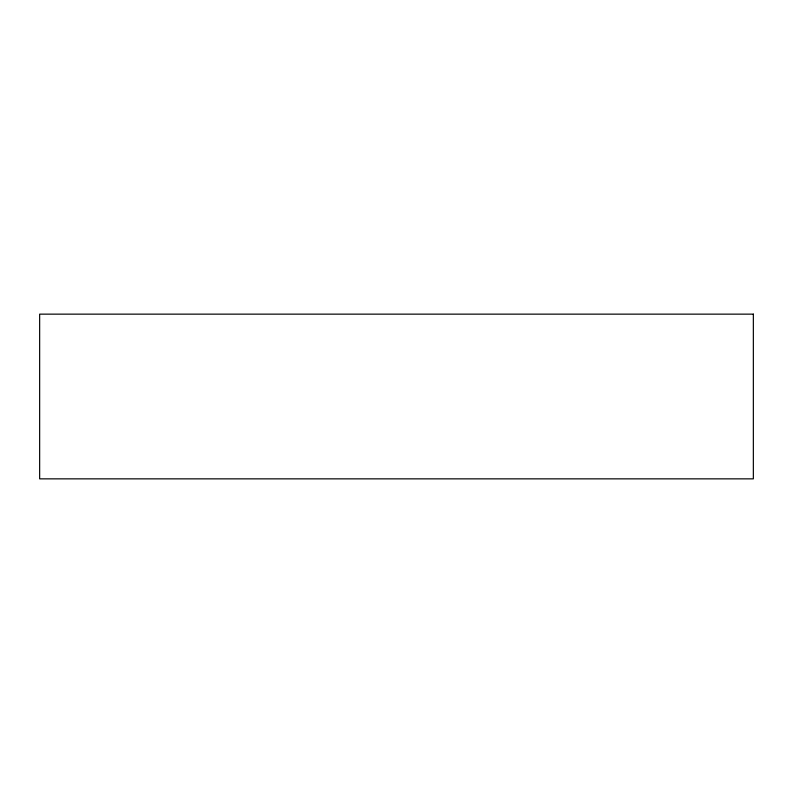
<?xml version="1.0" encoding="UTF-8"?>
<svg xmlns="http://www.w3.org/2000/svg" width="793" height="793" viewBox="0 0 793 793"><rect width="100%" height="100%" fill="white"/><g stroke="black" fill="none" stroke-linecap="round" stroke-linejoin="round"><path stroke-width="1.19" d="M753.35 314.147L39.65 314.147L39.65 478.853L753.35 478.853L753.35 314.147"/></g></svg>
